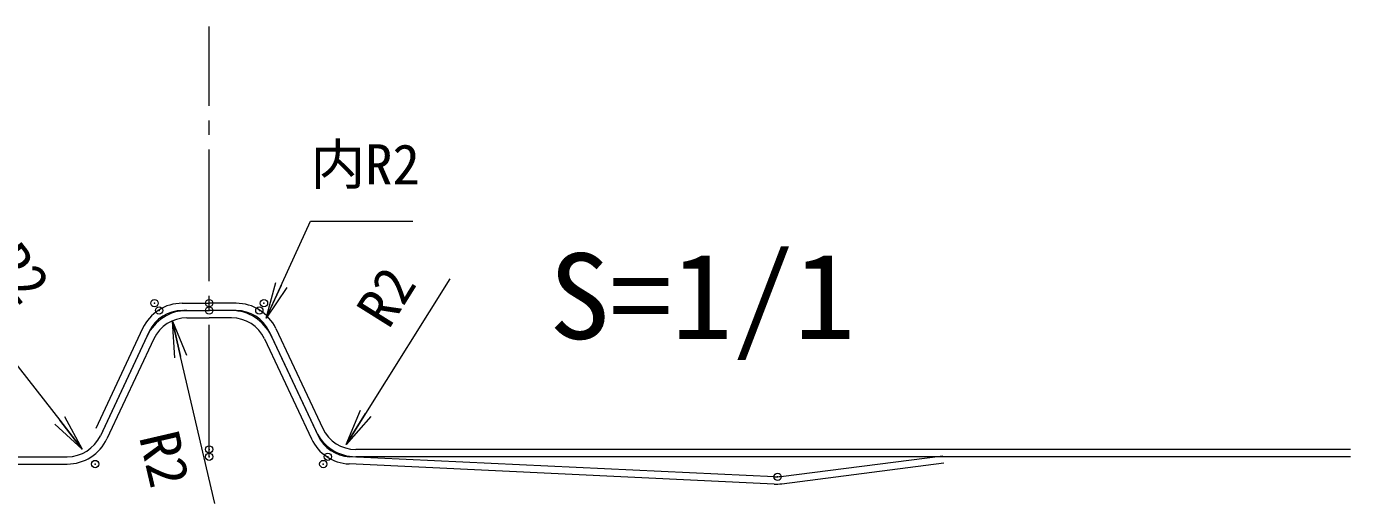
# Model space of a CAD drawing. Units: millimetres on the paper, with parts at other scales. Extents: x -208 to 189, y -140 to 139.
# Drawn here: x -99.4 to -8.8, y -60.1 to -27.5 of the extents above; entities that cross this region are included whole.
import ezdxf
from ezdxf.enums import TextEntityAlignment as Align

# ---------------------------------------------------------------- set-up
doc = ezdxf.new("R2010")
doc.units = ezdxf.units.MM
doc.header["$PDMODE"] = 32
doc.header["$PDSIZE"] = 0.5
doc.linetypes.add('CHAIN2', pattern=[12, 9, -1, 1, -1])
for name, color, linetype, lineweight in [('0-0_寸法', 7, 'Continuous', 18), ('0-1_通り', 7, 'Continuous', 18), ('1-1', 7, 'Continuous', 18)]:
    doc.layers.add(name, color=color, linetype=linetype, lineweight=lineweight)
doc.styles.add('ＭＳ ゴシック', font='')
doc.styles.get('ＭＳ ゴシック').set_extended_font_data('MS Gothic')

# ---------------------------------------------------------------- blocks, each defined once
blk = doc.blocks.new('_OPEN')
at = {"layer": '0-0_寸法'}
blk.add_line((0, 0), (-1, 0), dxfattribs=at)
blk.add_lwpolyline([(-1, 0.1667), (0, 0), (-1, -0.1667)], dxfattribs=at)
blk = doc.blocks.new('BLOCK001')
at = {"layer": '0-1_通り', "color": 9}
for p, q in [((150.221, 150.589), (153.908, 150.589)), ((157.596, 150.589), (153.908, 150.589)), ((150.221, 149.589), (153.908, 149.589)), ((157.596, 149.589), (153.908, 149.589)), ((144.789, 147.138), (138.373, 133.465)), ((163.028, 147.138), (169.444, 133.465)), ((145.694, 146.713), (139.278, 133.04)), ((162.123, 146.713), (168.539, 133.04)), ((310.158, 130.589), (173.971, 130.589)), ((310.158, 129.589), (173.971, 129.589))]:
    blk.add_line(p, q, dxfattribs=at)
for centre, radius, start, end in [((150.221, 144.589), 6, 90, 154.86083), ((157.596, 144.589), 6, 25.13917, 90), ((150.221, 144.589), 5, 90, 154.86083), ((157.596, 144.589), 5, 25.13917, 90), ((173.971, 135.589), 6, 205.13917, 270), ((173.971, 135.589), 5, 205.13917, 270)]:
    blk.add_arc(centre, radius, start, end, dxfattribs=at)
for p in [(146.408, 150.589), (153.908, 150.589), (161.408, 150.589), (153.908, 130.589), (170.158, 129.589)]:
    blk.add_point(p, dxfattribs=at)
blk = doc.blocks.new('BLOCK002')
at = {"layer": '0-1_通り'}
for p, q in [((150.856, 149.589), (153.908, 149.589)), ((156.961, 149.589), (153.908, 149.589)), ((150.856, 148.589), (153.908, 148.589)), ((156.961, 148.589), (153.908, 148.589)), ((145.424, 146.138), (139.008, 132.465)), ((146.329, 145.713), (139.913, 132.04)), ((161.487, 145.713), (167.903, 132.04)), ((162.392, 146.138), (168.809, 132.465)), ((92.952, 129.589), (134.481, 129.589)), ((231.285, 126.85), (173.1, 129.594)), ((232.156, 126.885), (254.337, 129.727)), ((232.283, 125.893), (254.464, 128.735)), ((92.952, 128.589), (134.481, 128.589)), ((231.238, 125.852), (173.052, 128.595))]:
    blk.add_line(p, q, dxfattribs=at)
for centre, radius, start, end in [((150.856, 143.589), 6, 90, 154.86083), ((156.961, 143.589), 6, 25.13917, 90), ((150.856, 143.589), 5, 90, 154.86083), ((156.961, 143.589), 5, 25.13917, 90), ((134.481, 134.589), 5, 270, 334.86083), ((173.335, 134.589), 5, 205.13917, 267.3), ((134.481, 134.589), 6, 270, 334.86083), ((173.335, 134.589), 6, 205.13917, 267.3), ((231.521, 131.845), 5, 267.3, 277.3), ((231.521, 131.845), 6, 267.3, 277.3)]:
    blk.add_arc(centre, radius, start, end, dxfattribs=at)
for p in [(147.044, 149.589), (153.908, 149.589), (160.773, 149.589), (153.908, 129.589), (138.294, 128.589), (169.523, 128.589), (231.722, 126.83)]:
    blk.add_point(p, dxfattribs=at)
blk = doc.blocks.new('D24')
at = {"layer": '0-1_通り', "color": 5}
blk.add_lwpolyline([(152.63, 135.973), (150.289, 146.024), (149.721, 148.458)], dxfattribs=at)
at = {"layer": '0-1_通り', "xscale": 2.5, "yscale": 2.5, "rotation": 103.11345}
blk.add_blockref('_OPEN', (149.721, 148.458), dxfattribs=at)
at = {"layer": '0-1_通り', "style": 'ＭＳ ゴシック'}
blk.add_text('R2', height=2.749, rotation=283.113, dxfattribs=at).set_placement((146.628, 140.35), align=Align.BOTTOM_LEFT)
blk = doc.blocks.new('D22')
at = {"layer": '0-1_通り', "color": 5}
blk.add_lwpolyline([(126.637, 144.619), (136.022, 132.62), (137.562, 130.65)], dxfattribs=at)
at = {"layer": '0-1_通り', "xscale": 2.5, "yscale": 2.5, "rotation": 308.029}
blk.add_blockref('_OPEN', (137.562, 130.65), dxfattribs=at)
at = {"layer": '0-1_通り', "style": 'ＭＳ ゴシック'}
blk.add_text('R2', height=2.749, rotation=308.029, dxfattribs=at).set_placement((130.424, 142.82), align=Align.BOTTOM_LEFT)
blk = doc.blocks.new('拡大')
at = {"layer": '1-1', "color": 5}
for p, q in [((-4.884, 1.355), (-1.863, 8)), ((-1.863, 8), (5.138, 8)), ((7.671, 4.064), (1.909, -5.153)), ((1.909, -5.153), (0.584, -7.273))]:
    blk.add_line(p, q, dxfattribs=at)
at = {"layer": '1-1'}
for name, p in [('D22', (-155.043, -138.243)), ('D24', (-161.036, -147.289))]:
    blk.add_blockref(name, p, dxfattribs=at)
at = {"layer": '1-1', "xscale": 2.5, "yscale": 2.5}
for p, rotation in [((-4.884, 1.355), 245.55555), ((0.584, -7.273), 237.99201)]:
    blk.add_blockref('_OPEN', p, dxfattribs=dict(at, rotation=rotation))
at = {"layer": '1-1', "xscale": 0.5, "yscale": 0.5}
for name in ['BLOCK002', 'BLOCK001']:
    blk.add_blockref(name, (-85.746, -72.909), dxfattribs=at)

msp = doc.modelspace()

# ---------------------------------------------------------------- linework, layer by layer
at = {"layer": '1-1', "color": 3, "linetype": 'CHAIN2'}
msp.add_line((-86.938, -56.873), (-86.938, -27.452), dxfattribs=at)

# ---------------------------------------------------------------- block references
at = {"layer": '1-1'}
msp.add_blockref('拡大', (-78.141, -48.772), dxfattribs=at)

# ---------------------------------------------------------------- texts
at = {"layer": '1-1', "style": 'ＭＳ ゴシック'}
msp.add_text('内R2', height=2.749, dxfattribs=at).set_placement((-80.005, -39.083), align=Align.BOTTOM_LEFT)
at = {"layer": '1-1', "style": 'ＭＳ ゴシック', "width": 1.05}
msp.add_text('S=1/1', height=5.865, dxfattribs=at).set_placement((-63.667, -50.59), align=Align.BOTTOM_LEFT)
at = {"layer": '1-1', "style": 'ＭＳ ゴシック'}
msp.add_text('R2', height=2.749, rotation=57.992, dxfattribs=at).set_placement((-73.953, -48.68), align=Align.BOTTOM_LEFT)

doc.saveas('drawing.dxf')
